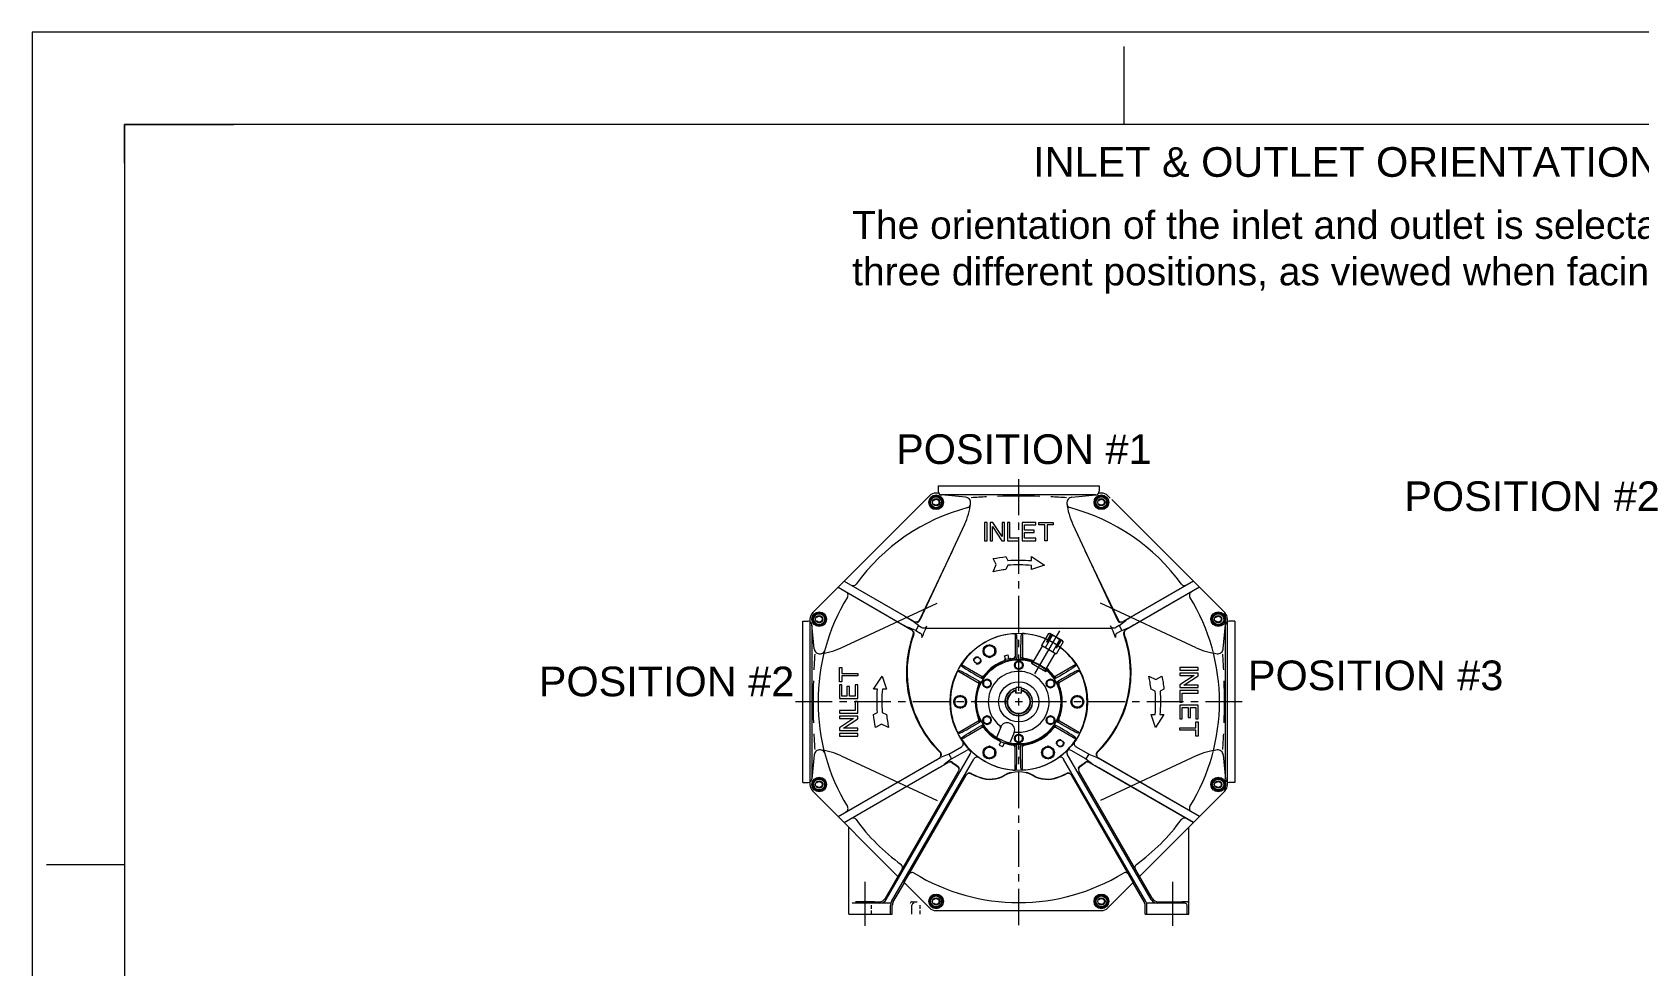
# Model space of a CAD drawing. Header units: inches. Extents: x -48 to 250, y -21 to 207.
# Drawn here: x -48.4 to 61.3, y 143 to 206.8 of the extents above; entities that cross this region are included whole.
import ezdxf
from ezdxf.enums import TextEntityAlignment as Align

# ---------------------------------------------------------------- set-up
doc = ezdxf.new("R2010")
doc.units = ezdxf.units.IN
doc.header["$MEASUREMENT"] = 0
doc.linetypes.add('CENTER', pattern=[2, 1.25, -0.25, 0.25, -0.25])
doc.linetypes.add('HIDDEN', pattern=[0.375, 0.25, -0.125])
for name, color, linetype, lineweight in [('CEN', 3, 'CENTER', 5), ('CEN-HIDE', 3, 'CENTER', 5), ('HID', 6, 'HIDDEN', 5), ('HID-HIDE', 6, 'HIDDEN', 5), ('OBJ', 7, 'Continuous', 5), ('TXT', 7, 'Continuous', 5)]:
    doc.layers.add(name, color=color, linetype=linetype, lineweight=lineweight)
doc.layers.add('Title Block', color=7, linetype='Continuous')
doc.styles.add('ACANSTS', font='romans.shx', dxfattribs={"height": 1})
doc.styles.add('Roman', font='romans')
doc.styles.get("Standard").update_dxf_attribs({"font": 'arial.ttf'})

# ---------------------------------------------------------------- blocks, each defined once
blk = doc.blocks.new('LONE STAR BLOWER TITLE BLOCK (SIZE A)')
at = {"layer": 'Title Block', "lineweight": 15}
for p, q in [((23.625, 18), (0, 18)), ((0, 18), (0, 0)), ((5.9062, 17.5), (5.9062, 17.9219)), ((23.125, 17.5), (0.5, 17.5)), ((23.125, 17.5), (0.5, 17.5)), ((0.5, 17.5), (0.5, 0.5)), ((0.5, 17.2912), (0.5, 17.5)), ((0.5, 17.5), (1.0894, 17.5)), ((0.5, 17.2912), (0.5, 14.2179)), ((0.0781, 13.5), (0.5, 13.5))]:
    blk.add_line(p, q, dxfattribs=at)
at = {"layer": 'Title Block', "lineweight": 15, "style": 'ACANSTS'}
for tag, p, height in [('DRAWN_BY', (14.3692, 2.2855), 0.135), ('DRAWN_DATE', (15.5145, 2.2938), 0.135), ('DRAWING_SUBTITLE', (17.5134, 1.9768), 0.2025), ('CHECKED_BY', (14.3914, 1.9397), 0.135), ('CHECK_DATE', (15.4958, 1.9404), 0.135), ('ENGINEER', (14.3854, 1.6081), 0.135), ('ENG_DATE', (15.4868, 1.6029), 0.135), ('DRAWING_SUBTITLE', (17.5109, 1.5494), 0.2025), ('MANUFACTURING', (14.3811, 1.2706), 0.135), ('MFG_DATE', (15.4879, 1.2695), 0.135), ('CONTROL', (14.3811, 0.9331), 0.135), ('CONTROL_DATE', (15.4879, 0.932), 0.135), ('CAGE_CODE', (17.7275, 0.9163), 0.135), ('MODEL_FILE_NAME', (8.2952, 0.6111), 0.135), ('APPROVED_BY', (14.3698, 0.5685), 0.135), ('APPROVAL_DATE', (15.4796, 0.5615), 0.135)]:
    blk.add_attdef(tag, p, '', height=height, dxfattribs=at)
at = {"layer": 'Title Block', "lineweight": 15, "style": 'Roman', "flags": 8}
for tag, height, p in [('DWG_NUMBER', 0.2812, (18.9096, 1.1474)), ('SCALE', 0.135, (17.9035, 0.7041)), ('SHEETNUMBER', 0.135, (21.2556, 0.7041)), ('TOTA_SHEETS', 0.135, (21.8939, 0.7016))]:
    blk.add_attdef(tag, text='', height=height, dxfattribs=at).set_placement(p, align=Align.TOP_LEFT)
at = {"layer": 'Title Block', "lineweight": 15, "style": 'ACANSTS'}
blk.add_attdef('REVISION', text='', height=0.135, dxfattribs=at).set_placement((22.8495, 0.8933), align=Align.CENTER)

msp = doc.modelspace()

# ---------------------------------------------------------------- linework, layer by layer
at = {"lineweight": 5}
for p, q in [((9.135, 147.374), (7.836, 147.374)), ((28.52, 147.374), (30.135, 147.374)), ((7.372, 146.524), (10.349, 146.524)), ((27.622, 146.524), (30.599, 146.524))]:
    msp.add_line(p, q, dxfattribs=at)
at = {"layer": 'CEN', "color": 5, "linetype": 'CENTER', "lineweight": 5, "ltscale": 2}
for p, q in [((18.985, 145.766), (18.985, 176.221)), ((34.242, 161.024), (3.728, 161.024))]:
    msp.add_line(p, q, dxfattribs=at)
at = {"layer": 'CEN', "color": 5, "linetype": 'Continuous', "lineweight": 5, "ltscale": 0.75}
msp.add_line((20.093, 162.942), (21.785, 165.874), dxfattribs=at)
at = {"layer": 'CEN-HIDE', "color": 5, "linetype": 'Continuous', "lineweight": 5, "ltscale": 2}
for p, q in [((8.485, 148.742), (8.485, 145.723)), ((29.485, 148.742), (29.485, 145.723))]:
    msp.add_line(p, q, dxfattribs=at)
at = {"layer": 'HID', "color": 7, "lineweight": 5, "ltscale": 0.375}
for p, q in [((18.023, 163.912), (18.056, 163.804)), ((18.374, 164.006), (18.4, 163.896)), ((17.7, 158.329), (17.745, 158.43)), ((18.037, 158.192), (18.076, 158.296))]:
    msp.add_line(p, q, dxfattribs=at)
at = {"layer": 'HID', "color": 7, "linetype": 'Continuous', "lineweight": 5}
for p, q in [((19.856, 163.657), (19.923, 163.773)), ((20.897, 163.211), (20.83, 163.094))]:
    msp.add_line(p, q, dxfattribs=at)
at = {"layer": 'HID', "color": 7, "lineweight": 5, "ltscale": 2}
for centre in [(16.157, 163.852), (21.814, 158.195)]:
    msp.add_circle(centre, 0.25, dxfattribs=at)
at = {"layer": 'HID-HIDE', "color": 7, "linetype": 'Continuous', "lineweight": 5, "ltscale": 2}
for p, q in [((21.013, 165.691), (20.533, 164.859)), ((21.013, 165.691), (21.102, 165.691)), ((21.968, 165.191), (21.102, 165.691)), ((19.91, 163.625), (20.6, 164.82)), ((21.533, 164.282), (20.533, 164.859)), ((21.263, 165.546), (20.783, 164.715)), ((20.871, 165.102), (21.167, 165.653)), ((21.211, 165.628), (20.915, 165.077)), ((21.763, 165.258), (21.283, 164.426)), ((21.86, 165.253), (21.531, 164.722)), ((22.013, 165.113), (21.533, 164.282)), ((21.574, 164.697), (21.904, 165.228)), ((22.013, 165.113), (21.968, 165.191)), ((20.776, 163.125), (21.466, 164.32)), ((18.797, 161.62), (18.797, 161.813)), ((19.173, 161.62), (18.797, 161.62)), ((19.172, 161.994), (18.798, 161.994)), ((18.798, 161.62), (18.798, 161.994)), ((19.172, 161.62), (19.172, 161.994)), ((19.173, 161.62), (19.173, 161.813))]:
    msp.add_line(p, q, dxfattribs=at)
at = {"layer": 'HID-HIDE', "color": 7, "lineweight": 5, "ltscale": 2}
for p, q in [((15.073, 163.571), (15.087, 163.474)), ((14.823, 163.138), (14.914, 163.174))]:
    msp.add_line(p, q, dxfattribs=at)
at = {"layer": 'HID-HIDE', "color": 7, "linetype": 'Continuous', "lineweight": 5}
msp.add_line((19.856, 163.657), (20.83, 163.094), dxfattribs=at)
at = {"layer": 'HID-HIDE', "color": 7, "lineweight": 5}
for p, q in [((8.925, 146.524), (8.925, 147.242)), ((12.247, 146.524), (12.247, 147.242))]:
    msp.add_line(p, q, dxfattribs=at)
at = {"layer": 'HID-HIDE', "color": 7, "lineweight": 5, "ltscale": 2}
for centre in [(13.341, 174.651), (24.63, 174.651), (5.358, 166.668), (32.612, 166.668), (5.358, 155.379), (32.612, 155.379), (13.341, 147.396), (24.63, 147.396)]:
    msp.add_circle(centre, 0.202, dxfattribs=at)
at = {"layer": 'HID-HIDE', "color": 7, "linetype": 'Continuous', "lineweight": 5, "ltscale": 2}
for centre, radius, start, end in [((21.033, 165.436), 0.256, 25.61575, 85.61575), ((21.058, 164.613), 0.955, 42.41205, 77.58795), ((21.783, 165.003), 0.256, 34.38425, 94.38425), ((18.342, 159.91), 4.174, 52.255, 67.745), ((19.328, 161.617), 2.237, 72.91628, 74.5644), ((19.328, 161.617), 2.237, 45.4356, 47.08372), ((18.985, 161.024), 0.949, 101.36751, 78.63249), ((18.985, 161.024), 0.936, 101.52134, 78.47866), ((18.985, 161.024), 0.812, 103.31447, 76.68553), ((18.985, 161.024), 0.777, 103.99543, 76.00457)]:
    msp.add_arc(centre, radius, start, end, dxfattribs=at)
at = {"layer": 'HID-HIDE', "color": 7, "lineweight": 5, "ltscale": 2}
for centre, ratio, start_param, end_param in [((15.146, 163.679), 0.0349105, 4.7201971, 6.2428235), ((15.147, 163.672), 0.0349103, -1.5629882, -0.0392323)]:
    msp.add_ellipse(centre, major_axis=(-0.073, -0.108), ratio=ratio, start_param=start_param, end_param=end_param, dxfattribs=at)
at = {"layer": 'HID-HIDE', "color": 7, "lineweight": 5, "ltscale": 2, "extrusion": (0, 0, -1)}
for centre, ratio, start_param, end_param in [((14.766, 163.021), 0.0349105, 4.7201971, 6.2428235), ((14.772, 163.023), 0.0349103, -1.5629882, -0.0392323)]:
    msp.add_ellipse(centre, major_axis=(0.058, 0.117), ratio=ratio, start_param=start_param, end_param=end_param, dxfattribs=at)
at = {"layer": 'OBJ', "color": 7, "lineweight": 5}
for p, q in [((13.485, 175.774), (24.485, 175.774)), ((13.485, 175.774), (24.485, 175.774)), ((13.485, 175.774), (13.485, 175.399)), ((24.485, 175.774), (24.485, 175.399)), ((12.895, 175.096), (4.912, 167.114)), ((13.515, 175.281), (13.341, 175.281)), ((15.358, 174.992), (13.711, 175.15)), ((24.235, 175.149), (13.735, 175.149)), ((22.612, 174.992), (24.259, 175.15)), ((24.63, 175.281), (24.456, 175.281)), ((25.235, 174.936), (25.075, 175.096)), ((33.058, 167.114), (25.335, 174.836)), ((15.29, 173.142), (12.241, 166.602)), ((22.68, 173.142), (25.73, 166.602)), ((14.463, 171.367), (12.198, 166.619)), ((23.508, 171.367), (25.772, 166.619)), ((7.061, 169.262), (11.292, 166.819)), ((7.068, 169.27), (11.848, 166.51)), ((30.902, 169.27), (26.123, 166.51)), ((30.909, 169.262), (26.678, 166.819)), ((6.644, 168.845), (11.663, 165.947)), ((6.651, 168.852), (11.012, 166.334)), ((31.327, 168.845), (26.307, 165.947)), ((31.319, 168.852), (26.958, 166.334)), ((6.867, 164.719), (13.407, 167.768)), ((31.103, 164.719), (24.564, 167.768)), ((4.235, 155.524), (4.235, 166.524)), ((4.235, 155.524), (4.235, 166.524)), ((4.235, 166.524), (4.61, 166.524)), ((4.728, 166.668), (4.728, 155.379)), ((5.017, 164.65), (4.859, 166.297)), ((4.86, 166.274), (4.86, 155.774)), ((11.946, 165.899), (11.409, 166.119)), ((12.136, 166.228), (11.677, 166.583)), ((12.136, 166.228), (11.946, 165.899)), ((11.946, 165.899), (12.262, 165.717)), ((12.136, 166.228), (12.36, 166.099)), ((12.612, 165.996), (12.712, 166.21)), ((25.345, 166.024), (12.623, 166.024)), ((25.358, 165.996), (25.259, 166.21)), ((25.834, 166.228), (25.61, 166.099)), ((26.024, 165.899), (25.708, 165.717)), ((25.834, 166.228), (26.293, 166.583)), ((25.834, 166.228), (26.024, 165.899)), ((26.024, 165.899), (26.561, 166.119)), ((32.954, 164.65), (33.111, 166.297)), ((33.11, 155.774), (33.11, 166.274)), ((33.242, 155.379), (33.242, 166.668)), ((33.735, 166.524), (33.36, 166.524)), ((33.735, 166.524), (33.735, 155.524)), ((33.735, 166.524), (33.735, 155.524)), ((18.735, 165.685), (18.812, 165.625)), ((18.735, 165.682), (18.735, 164.106)), ((19.235, 165.685), (19.159, 165.625)), ((19.235, 165.682), (19.235, 164.106)), ((15.073, 163.571), (15.087, 163.474)), ((15.076, 163.569), (16.441, 162.781)), ((18.005, 163.907), (18.392, 164.011)), ((18.005, 163.907), (18.036, 163.804)), ((18.013, 164.168), (18.255, 164.233)), ((18.078, 163.926), (18.013, 164.168)), ((18.319, 163.991), (18.255, 164.233)), ((18.392, 164.011), (18.416, 163.906)), ((18.86, 164.375), (18.86, 164.031)), ((19.11, 164.375), (19.11, 164.031)), ((22.894, 163.569), (21.529, 162.781)), ((22.897, 163.571), (22.883, 163.474)), ((14.823, 163.138), (14.914, 163.174)), ((14.826, 163.136), (16.191, 162.348)), ((16.02, 162.591), (16.318, 162.419)), ((16.145, 162.808), (16.443, 162.636)), ((21.826, 162.808), (21.527, 162.636)), ((21.951, 162.591), (21.652, 162.419)), ((23.144, 163.136), (21.779, 162.348)), ((23.147, 163.138), (23.057, 163.174)), ((14.826, 158.911), (16.191, 159.699)), ((15.076, 158.478), (16.441, 159.266)), ((16.02, 159.456), (16.318, 159.628)), ((16.145, 159.239), (16.443, 159.412)), ((17.751, 159.304), (17.481, 158.635)), ((21.826, 159.239), (21.527, 159.412)), ((22.894, 158.478), (21.529, 159.266)), ((21.951, 159.456), (21.652, 159.628)), ((23.144, 158.911), (21.779, 159.699)), ((14.823, 158.909), (14.914, 158.873)), ((15.073, 158.476), (15.087, 158.573)), ((17.753, 158.307), (17.659, 158.076)), ((17.659, 158.076), (17.891, 157.982)), ((17.683, 158.335), (17.728, 158.438)), ((17.683, 158.335), (18.054, 158.186)), ((17.985, 158.214), (17.891, 157.982)), ((18.054, 158.186), (18.093, 158.29)), ((18.679, 158.93), (18.408, 158.261)), ((18.86, 157.672), (18.86, 158.016)), ((19.11, 157.672), (19.11, 158.016)), ((22.897, 158.476), (22.883, 158.573)), ((23.147, 158.909), (23.057, 158.873)), ((5.017, 157.397), (4.859, 155.75)), ((6.644, 153.202), (13.545, 157.187)), ((6.651, 153.195), (13.232, 156.995)), ((6.867, 157.329), (13.407, 154.279)), ((14.207, 157.454), (13.632, 157.212)), ((14.397, 157.125), (13.9, 156.748)), ((14.207, 157.454), (15.076, 157.955)), ((14.207, 157.454), (14.397, 157.125)), ((14.397, 157.125), (15.407, 157.707)), ((18.735, 156.366), (18.735, 157.942)), ((19.235, 156.366), (19.235, 157.942)), ((23.573, 157.125), (22.563, 157.707)), ((23.763, 157.454), (22.894, 157.955)), ((23.763, 157.454), (23.573, 157.125)), ((23.573, 157.125), (24.07, 156.748)), ((23.763, 157.454), (24.338, 157.212)), ((31.327, 153.202), (24.425, 157.187)), ((31.103, 157.329), (24.564, 154.279)), ((31.319, 153.195), (24.738, 156.995)), ((32.954, 157.397), (33.111, 155.75)), ((7.061, 152.785), (13.513, 156.51)), ((7.068, 152.777), (14.17, 156.877)), ((18.735, 156.362), (18.812, 156.422)), ((19.235, 156.362), (19.159, 156.422)), ((30.902, 152.777), (23.801, 156.877)), ((30.909, 152.785), (24.458, 156.51)), ((4.235, 155.524), (4.61, 155.524)), ((33.735, 155.524), (33.36, 155.524)), ((7.372, 146.524), (7.372, 152.474)), ((30.599, 146.524), (30.599, 152.474)), ((10.416, 147.359), (11.174, 148.672)), ((11.164, 148.682), (12.895, 146.951)), ((25.075, 146.951), (26.806, 148.682)), ((27.555, 147.359), (26.797, 148.672)), ((10.253, 147.274), (7.615, 147.274)), ((9.135, 147.374), (9.45, 147.374)), ((10.235, 146.524), (10.235, 147.14)), ((10.349, 146.524), (10.349, 147.109)), ((11.687, 146.524), (11.687, 147.144)), ((11.703, 147.374), (12.037, 147.374)), ((27.622, 146.524), (27.622, 147.109)), ((30.355, 147.274), (27.717, 147.274)), ((27.735, 146.524), (27.735, 147.14)), ((30.469, 147.374), (30.135, 147.374)), ((30.485, 146.524), (30.485, 147.144)), ((13.341, 146.766), (24.63, 146.766))]:
    msp.add_line(p, q, dxfattribs=at)
at = {"layer": 'OBJ', "lineweight": 5}
for p, q in [((9.941, 147.524), (15.669, 157.445)), ((10.302, 147.39), (15.917, 157.115)), ((27.668, 147.39), (22.053, 157.115)), ((28.03, 147.524), (22.301, 157.445)), ((9.883, 147.624), (14.881, 156.281)), ((11.164, 148.682), (15.393, 156.007)), ((26.806, 148.682), (22.577, 156.007)), ((28.087, 147.624), (23.089, 156.281)), ((4.912, 154.933), (10.739, 149.107)), ((27.231, 149.107), (33.058, 154.933))]:
    msp.add_line(p, q, dxfattribs=at)
at = {"layer": 'OBJ', "color": 7, "lineweight": 5}
for points in [[(13.453, 175.069), (13.034, 174.957), (12.922, 174.539), (13.228, 174.233), (13.647, 174.345), (13.759, 174.763)], [(25.005, 174.867), (24.63, 175.084), (24.255, 174.867), (24.255, 174.434), (24.63, 174.218), (25.005, 174.434)], [(16.818, 172.024), (16.818, 173.274), (16.652, 173.274), (16.652, 172.024)], [(18.01, 172.024), (18.01, 173.274), (17.843, 173.274), (17.843, 172.303), (17.21, 173.274), (17.027, 173.274), (17.027, 172.024), (17.193, 172.024), (17.193, 172.994), (17.827, 172.024)], [(19.002, 172.024), (19.002, 172.19), (18.385, 172.19), (18.385, 173.274), (18.218, 173.274), (18.218, 172.024)], [(20.143, 172.024), (20.143, 172.19), (19.377, 172.19), (19.377, 172.586), (20.043, 172.586), (20.043, 172.753), (19.377, 172.753), (19.377, 173.107), (20.143, 173.107), (20.143, 173.274), (19.21, 173.274), (19.21, 172.024)], [(20.76, 172.024), (20.76, 173.107), (20.352, 173.107), (20.352, 173.274), (21.335, 173.274), (21.335, 173.107), (20.927, 173.107), (20.927, 172.024)], [(5.141, 167.043), (4.925, 166.668), (5.141, 166.293), (5.574, 166.293), (5.791, 166.668), (5.574, 167.043)], [(33.031, 166.556), (32.919, 166.974), (32.5, 167.086), (32.194, 166.78), (32.306, 166.362), (32.724, 166.25)], [(17.36, 164.704), (16.985, 164.921), (16.61, 164.704), (16.61, 164.271), (16.985, 164.055), (17.36, 164.271)], [(18.735, 163.379), (18.985, 163.235), (19.235, 163.379), (19.235, 163.668), (18.985, 163.812), (18.735, 163.668)], [(7.985, 162.799), (6.902, 162.799), (6.902, 162.39), (6.735, 162.39), (6.735, 163.374), (6.902, 163.374), (6.902, 162.965), (7.985, 162.965)], [(16.82, 161.985), (17.07, 162.129), (17.07, 162.418), (16.82, 162.562), (16.57, 162.418), (16.57, 162.129)], [(20.9, 162.418), (20.9, 162.129), (21.15, 161.985), (21.4, 162.129), (21.4, 162.418), (21.15, 162.562)], [(29.985, 163.19), (31.235, 163.19), (31.235, 163.357), (29.985, 163.357)], [(29.985, 161.999), (31.235, 161.999), (31.235, 162.165), (30.265, 162.165), (31.235, 162.799), (31.235, 162.982), (29.985, 162.982), (29.985, 162.815), (30.956, 162.815), (29.985, 162.182)], [(7.985, 162.182), (7.818, 162.182), (7.818, 161.415), (7.423, 161.415), (7.423, 162.082), (7.256, 162.082), (7.256, 161.415), (6.902, 161.415), (6.902, 162.182), (6.735, 162.182), (6.735, 161.249), (7.985, 161.249)], [(14.985, 161.457), (14.61, 161.24), (14.61, 160.807), (14.985, 160.591), (15.36, 160.807), (15.36, 161.24)], [(22.985, 160.591), (23.36, 160.807), (23.36, 161.24), (22.985, 161.457), (22.61, 161.24), (22.61, 160.807)], [(29.985, 161.007), (30.152, 161.007), (30.152, 161.624), (31.235, 161.624), (31.235, 161.79), (29.985, 161.79)], [(7.985, 161.04), (7.818, 161.04), (7.818, 160.424), (6.735, 160.424), (6.735, 160.257), (7.985, 160.257)], [(29.985, 159.865), (30.152, 159.865), (30.152, 160.632), (30.548, 160.632), (30.548, 159.965), (30.714, 159.965), (30.714, 160.632), (31.068, 160.632), (31.068, 159.865), (31.235, 159.865), (31.235, 160.799), (29.985, 160.799)], [(7.985, 160.049), (6.735, 160.049), (6.735, 159.882), (7.706, 159.882), (6.735, 159.249), (6.735, 159.065), (7.985, 159.065), (7.985, 159.232), (7.015, 159.232), (7.985, 159.865)], [(17.07, 159.629), (17.07, 159.918), (16.82, 160.062), (16.57, 159.918), (16.57, 159.629), (16.82, 159.485)], [(21.15, 160.062), (20.9, 159.918), (20.9, 159.629), (21.15, 159.485), (21.4, 159.629), (21.4, 159.918)], [(29.985, 159.249), (31.068, 159.249), (31.068, 159.657), (31.235, 159.657), (31.235, 158.674), (31.068, 158.674), (31.068, 159.082), (29.985, 159.082)], [(7.985, 158.857), (6.735, 158.857), (6.735, 158.69), (7.985, 158.69)], [(19.235, 158.668), (18.985, 158.812), (18.735, 158.668), (18.735, 158.379), (18.985, 158.235), (19.235, 158.379)], [(16.61, 157.776), (16.61, 157.343), (16.985, 157.126), (17.36, 157.343), (17.36, 157.776), (16.985, 157.992)], [(20.61, 157.343), (20.985, 157.126), (21.36, 157.343), (21.36, 157.776), (20.985, 157.992), (20.61, 157.776)], [(4.94, 155.491), (5.052, 155.073), (5.47, 154.961), (5.776, 155.267), (5.664, 155.685), (5.246, 155.797)], [(32.829, 155.004), (33.045, 155.379), (32.829, 155.754), (32.396, 155.754), (32.179, 155.379), (32.396, 155.004)], [(12.966, 147.18), (13.341, 146.963), (13.716, 147.18), (13.716, 147.613), (13.341, 147.829), (12.966, 147.613)], [(24.518, 146.978), (24.936, 147.09), (25.048, 147.508), (24.742, 147.815), (24.324, 147.703), (24.211, 147.284)]]:
    msp.add_lwpolyline(points, close=True, dxfattribs=at)
for points in [[(18.247, 170.678, -0.0363824), (19.86, 170.668), (19.86, 170.943), (20.735, 170.361), (19.86, 170.062), (19.86, 170.339, 0.0374678), (18.248, 170.349), (18.11, 170.057, 0.0211388), (17.235, 169.909), (17.454, 170.398), (17.235, 170.802, -0.0194702), (18.11, 170.938)], [(9.331, 160.285, -0.0363824), (9.341, 161.899), (9.065, 161.899), (9.648, 162.774), (9.947, 161.899), (9.67, 161.899, 0.0374678), (9.659, 160.286), (9.952, 160.149, 0.0211388), (10.1, 159.274), (9.611, 159.492), (9.207, 159.274, -0.0194702), (9.071, 160.149)], [(28.64, 161.762, -0.0363824), (28.63, 160.149), (28.905, 160.149), (28.323, 159.274), (28.024, 160.149), (28.301, 160.149, 0.0374678), (28.311, 161.761), (28.018, 161.899, 0.0211388), (27.87, 162.774), (28.359, 162.555), (28.763, 162.774, -0.0194702), (28.9, 161.899)]]:
    msp.add_lwpolyline(points, format="xyb", close=True, dxfattribs=at)
for centre, radius in [((13.341, 174.651), 0.5), ((13.341, 174.651), 0.436), ((13.341, 174.651), 0.375), ((13.341, 174.651), 0.25), ((24.63, 174.651), 0.5), ((24.63, 174.651), 0.436), ((24.63, 174.651), 0.375), ((24.63, 174.651), 0.25), ((5.358, 166.668), 0.5), ((5.358, 166.668), 0.436), ((5.358, 166.668), 0.375), ((5.358, 166.668), 0.25), ((32.612, 166.668), 0.5), ((32.612, 166.668), 0.436), ((32.612, 166.668), 0.375), ((32.612, 166.668), 0.25), ((18.985, 161.024), 4.69), ((16.985, 164.488), 0.436), ((16.985, 164.488), 0.375), ((16.157, 163.852), 0.211), ((18.985, 161.024), 2.875), ((18.985, 163.524), 0.293), ((18.985, 163.524), 0.25), ((16.82, 162.274), 0.293), ((16.82, 162.274), 0.25), ((18.985, 161.024), 1.375), ((21.15, 162.274), 0.293), ((21.15, 162.274), 0.25), ((14.985, 161.024), 0.436), ((14.985, 161.024), 0.375), ((22.985, 161.024), 0.436), ((22.985, 161.024), 0.375), ((16.82, 159.774), 0.293), ((16.82, 159.774), 0.25), ((21.15, 159.774), 0.293), ((21.15, 159.774), 0.25), ((18.985, 158.524), 0.293), ((18.985, 158.524), 0.25), ((21.814, 158.195), 0.211), ((16.985, 157.559), 0.436), ((16.985, 157.559), 0.375), ((20.985, 157.559), 0.436), ((20.985, 157.559), 0.375), ((5.358, 155.379), 0.5), ((5.358, 155.379), 0.436), ((32.612, 155.379), 0.5), ((32.612, 155.379), 0.436), ((5.358, 155.379), 0.375), ((5.358, 155.379), 0.25), ((32.612, 155.379), 0.375), ((32.612, 155.379), 0.25), ((13.341, 147.396), 0.5), ((13.341, 147.396), 0.436), ((13.341, 147.396), 0.375), ((13.341, 147.396), 0.25), ((24.63, 147.396), 0.5), ((24.63, 147.396), 0.436), ((24.63, 147.396), 0.375), ((24.63, 147.396), 0.25)]:
    msp.add_circle(centre, radius, dxfattribs=at)
for centre, radius, start, end in [((13.341, 174.651), 0.63, 90, 135), ((13.735, 175.399), 0.25, 180, 270), ((10.985, 175.149), 4.75, 335, 352.96307), ((15.322, 174.614), 0.38, 352.96307, 84.53643), ((15.442, 174.525), 0.25, 284.70651, 352.02079), ((18.985, 128.361), 46.709, 92.69073, 93.99462), ((18.985, 128.361), 46.709, 88.22997, 91.77003), ((18.985, 128.361), 46.709, 86.00538, 87.30927), ((22.648, 174.614), 0.38, 95.46357, 187.03693), ((26.985, 175.149), 4.75, 187.03693, 205), ((22.529, 174.525), 0.25, 187.97921, 255.29349), ((24.235, 175.399), 0.25, 270, 0), ((24.63, 174.651), 0.63, 45, 90), ((18.985, 161.024), 13.708, 104.70651, 144.1077), ((18.985, 161.024), 13.708, 35.8923, 75.29349), ((7.677, 169.207), 0.25, 240, 324.1077), ((30.293, 169.207), 0.25, 215.8923, 300), ((18.985, 161.024), 13.708, 148.55291, 211.44709), ((7.077, 168.306), 0.25, 328.55291, 60), ((30.893, 168.306), 0.25, 120, 211.44709), ((18.985, 161.024), 13.708, 328.55291, 31.44709), ((5.358, 166.668), 0.63, 135, 180), ((32.612, 166.668), 0.63, 0, 45), ((4.61, 166.274), 0.25, 0, 90), ((11.538, 165.73), 0.25, 340.02642, 60), ((11.538, 165.73), 0.299, 340.02642, 20.01321), ((11.973, 166.727), 0.25, 240, 334.50229), ((11.973, 166.727), 0.296, 285.96967, 335), ((12.137, 165.5), 0.25, 340.11819, 60), ((12.485, 166.315), 0.25, 240, 334.99781), ((18.985, 163.024), 7.032, 154.99781, 160.11819), ((25.485, 166.315), 0.25, 205.00219, 300), ((18.985, 163.024), 7.032, 19.88181, 25.00219), ((25.833, 165.5), 0.25, 120, 199.88181), ((25.998, 166.727), 0.296, 205, 254.03033), ((25.998, 166.727), 0.25, 205.49771, 300), ((26.432, 165.73), 0.299, 159.98679, 199.97358), ((26.432, 165.73), 0.25, 120, 199.97358), ((33.36, 166.274), 0.25, 90, 180), ((5.395, 164.686), 0.38, 185.46357, 277.03693), ((4.859, 169.024), 4.75, 277.03693, 295), ((18.985, 163.024), 7.674, 160.02642, 195.10728), ((18.985, 163.024), 7.625, 160.02642, 225.27485), ((18.985, 161.024), 4.668, 94.5972, 145.4028), ((18.985, 161.024), 4.668, 34.5972, 85.4028), ((18.985, 163.024), 7.625, 314.72515, 19.97358), ((18.985, 163.024), 7.674, 18.08584, 19.97358), ((18.985, 163.024), 7.674, 344.89272, 18.08584), ((33.111, 169.024), 4.75, 245, 262.96307), ((32.575, 164.686), 0.38, 262.96307, 354.53643), ((51.648, 161.024), 46.709, 176.00538, 177.30927), ((5.484, 164.567), 0.25, 277.97921, 345.29349), ((18.985, 161.024), 2.975, 108.81294, 142.97115), ((18.985, 161.024), 2.932, 117.18251, 143.6961), ((18.985, 161.024), 2.975, 97.02885, 101.18706), ((18.985, 161.024), 2.945, 96.53425, 101.166), ((18.605, 164.106), 0.13, 277.02885, 0), ((18.635, 164.079), 0.13, 276.53425, 0), ((18.73, 164.031), 0.13, 274.84652, 0), ((18.985, 161.024), 2.888, 85.15348, 94.84652), ((19.24, 164.031), 0.13, 180, 265.15348), ((19.321, 164.067), 0.13, 180, 263.6961), ((19.365, 164.106), 0.13, 180, 262.97115), ((18.985, 161.024), 2.932, 69.82037, 83.6961), ((18.985, 161.024), 2.975, 69.67428, 82.97115), ((-13.677, 161.024), 46.709, 2.69073, 3.99462), ((51.648, 161.024), 46.709, 178.22997, 181.77003), ((18.985, 161.024), 4.668, 154.5972, 205.4028), ((16.253, 162.306), 0.13, 334.84652, 60), ((18.985, 161.024), 2.888, 145.15348, 154.84652), ((16.506, 162.894), 0.13, 240, 322.97115), ((16.508, 162.748), 0.13, 240, 325.15348), ((16.518, 162.836), 0.13, 240, 323.6961), ((18.985, 161.024), 2.079, 264.57356, 231.42644), ((18.985, 161.024), 2.932, 36.3039, 50.17963), ((18.985, 161.024), 2.975, 37.02885, 50.32572), ((21.452, 162.836), 0.13, 216.3039, 300), ((18.985, 161.024), 2.888, 25.15348, 34.84652), ((21.462, 162.748), 0.13, 214.84652, 300), ((21.464, 162.894), 0.13, 217.02885, 300), ((21.717, 162.306), 0.13, 120, 205.15348), ((18.985, 161.024), 4.668, 334.5972, 25.4028), ((-13.677, 161.024), 46.709, 358.22997, 1.77003), ((18.985, 161.024), 2.975, 157.02885, 202.97115), ((18.985, 161.024), 2.932, 156.3039, 203.6961), ((16.126, 162.235), 0.13, 337.02885, 60), ((16.182, 162.254), 0.13, 336.3039, 60), ((21.789, 162.254), 0.13, 120, 203.6961), ((18.985, 161.024), 2.932, 336.3039, 23.6961), ((21.844, 162.235), 0.13, 120, 202.97115), ((18.985, 161.024), 2.975, 337.02885, 22.97115), ((18.967, 163.046), 7.662, 195.30582, 225.49197), ((19.004, 163.046), 7.662, 314.50803, 344.69418), ((16.126, 159.812), 0.13, 300, 22.97115), ((16.182, 159.793), 0.13, 300, 23.6961), ((16.253, 159.741), 0.13, 300, 25.15348), ((18.985, 161.024), 2.888, 205.15348, 214.84652), ((16.506, 159.153), 0.13, 37.02885, 120), ((16.508, 159.299), 0.13, 34.84652, 120), ((16.518, 159.211), 0.13, 36.3039, 120), ((18.985, 161.024), 2.975, 217.02885, 244.15243), ((18.985, 161.024), 2.932, 216.3039, 244.12105), ((17.608, 159.297), 0.13, 338, 51.42644), ((18.985, 161.024), 2.932, 276.3039, 323.6961), ((18.985, 161.024), 2.975, 277.02885, 322.97115), ((21.452, 159.211), 0.13, 60, 143.6961), ((18.985, 161.024), 2.888, 325.15348, 334.84652), ((21.462, 159.299), 0.13, 60, 145.15348), ((21.464, 159.153), 0.13, 60, 142.97115), ((21.717, 159.741), 0.13, 154.84652, 240), ((21.789, 159.793), 0.13, 156.3039, 240), ((21.844, 159.812), 0.13, 157.02885, 240), ((51.648, 161.024), 46.709, 182.69073, 183.99462), ((14.951, 158.172), 0.25, 300, 35.2582), ((18.985, 161.024), 4.668, 214.5972, 265.4028), ((17.539, 158.612), 0.063, 158, 239.05969), ((18.985, 161.024), 2.975, 251.84757, 262.97115), ((18.985, 161.024), 2.932, 251.87895, 263.6961), ((18.35, 158.284), 0.063, 256.94031, 338), ((18.605, 157.942), 0.13, 0, 82.97115), ((18.776, 158.825), 0.13, 84.57356, 158), ((18.649, 157.981), 0.13, 0, 83.6961), ((18.73, 158.016), 0.13, 0, 85.15348), ((18.985, 161.024), 2.888, 265.15348, 274.84652), ((19.24, 158.016), 0.13, 94.84652, 180), ((19.321, 157.981), 0.13, 96.3039, 180), ((19.365, 157.942), 0.13, 97.02885, 180), ((18.985, 161.024), 4.668, 274.5972, 325.4028), ((23.019, 158.172), 0.25, 144.7418, 240), ((-13.677, 161.024), 46.709, 356.00538, 357.30927), ((5.395, 157.361), 0.38, 82.96307, 174.53643), ((4.859, 153.024), 4.75, 65, 82.96307), ((5.484, 157.48), 0.25, 14.70651, 82.02079), ((13.42, 157.404), 0.25, 300, 45.49197), ((13.42, 157.404), 0.284, 352.73932, 45.47864), ((14.295, 156.661), 0.28, 53.41, 86.705), ((15.532, 157.491), 0.25, 57.97986, 120), ((15.453, 157.57), 0.25, 330, 32.02014), ((16.133, 156.99), 0.25, 54.7418, 150), ((21.837, 156.99), 0.25, 30, 125.2582), ((22.518, 157.57), 0.25, 147.97986, 210), ((22.438, 157.491), 0.25, 60, 122.02014), ((23.676, 156.661), 0.28, 93.295, 126.59), ((24.55, 157.404), 0.284, 134.52136, 187.26068), ((24.55, 157.404), 0.25, 134.50803, 240), ((33.111, 153.024), 4.75, 97.03693, 115), ((32.575, 157.361), 0.38, 5.46357, 97.03693), ((14.295, 156.661), 0.25, 53.8074, 120), ((18.967, 163.046), 7.662, 233.8074, 237.06085), ((18.985, 163.024), 7.625, 233.61002, 236.85272), ((14.665, 156.406), 0.25, 330, 57.06085), ((14.665, 156.406), 0.278, 13.52504, 57.05007), ((15.61, 155.882), 0.25, 64.8924, 150), ((15.61, 155.882), 0.274, 64.52002, 107.26001), ((18.967, 163.046), 7.662, 244.8924, 249.7846), ((18.985, 163.024), 7.625, 244.70827, 249.59637), ((17.024, 157.751), 2.022, 249.59637, 299.35786), ((17.024, 157.751), 2, 249.59637, 299.35786), ((18.985, 154.265), 2, 104.36151, 119.35786), ((18.985, 154.265), 1.978, 60.64214, 119.35786), ((18.985, 154.265), 2, 60.64214, 75.63849), ((20.946, 157.751), 2.022, 240.64214, 290.40363), ((20.946, 157.751), 2, 240.64214, 290.40363), ((18.985, 163.024), 7.625, 290.40363, 295.29173), ((19.004, 163.046), 7.662, 290.2154, 295.1076), ((22.361, 155.882), 0.274, 72.73999, 115.47998), ((22.361, 155.882), 0.25, 30, 115.1076), ((23.306, 156.406), 0.278, 122.94993, 166.47496), ((23.306, 156.406), 0.25, 122.93915, 210), ((18.985, 163.024), 7.625, 303.1334, 306.38998), ((19.004, 163.046), 7.662, 302.93915, 306.1926), ((23.676, 156.661), 0.25, 60, 126.1926), ((4.61, 155.774), 0.25, 270, 0), ((5.358, 155.379), 0.63, 180, 225), ((32.612, 155.379), 0.63, 315, 0), ((33.36, 155.774), 0.25, 180, 270), ((7.077, 153.741), 0.25, 300, 31.44709), ((30.893, 153.741), 0.25, 148.55291, 240), ((7.677, 152.84), 0.25, 35.8923, 120), ((18.985, 161.024), 13.708, 215.8923, 234.1077), ((18.985, 161.024), 13.708, 305.8923, 324.1077), ((30.293, 152.84), 0.25, 60, 144.1077), ((10.802, 149.716), 0.25, 330, 54.1077), ((11.703, 149.115), 0.25, 58.55291, 150), ((18.985, 161.024), 13.708, 238.55291, 301.44709), ((26.267, 149.115), 0.25, 30, 121.44709), ((27.168, 149.716), 0.25, 125.8923, 210), ((9.45, 147.874), 0.5, 270, 330), ((9.508, 147.774), 0.5, 270, 330), ((10.735, 147.14), 0.5, 150, 180), ((10.849, 147.109), 0.5, 150, 180), ((11.703, 147.244), 0.13, 90, 180), ((11.817, 147.144), 0.13, 90, 180), ((27.122, 147.109), 0.5, 0, 30), ((27.235, 147.14), 0.5, 0, 30), ((28.463, 147.774), 0.5, 210, 270), ((28.52, 147.874), 0.5, 210, 270), ((30.355, 147.144), 0.13, 0, 90), ((30.469, 147.244), 0.13, 0, 90), ((13.341, 147.396), 0.63, 225, 270), ((24.63, 147.396), 0.63, 270, 315)]:
    msp.add_arc(centre, radius, start, end, dxfattribs=at)
at = {"layer": 'OBJ', "color": 7, "lineweight": 5, "extrusion": (0, 0, -1)}
for centre, major_axis, ratio, start_param, end_param in [((11.284, 166.805), (0.405, -0.234), 0.0363482, 4.712389, 6.0203137), ((26.95, 166.349), (-0.405, -0.234), 0.0363482, 4.712389, 6.0203137), ((18.605, 165.676), (0.13, 0.009), 0.0349105, 4.7201971, 6.2428235), ((18.61, 165.672), (0.13, 0.009), 0.0349103, -1.5629882, -0.0392323), ((18.81, 164.375), (0, -1.25), 0.0400641, 3.1729979, 4.712389), ((18.226, 163.855), (-0.19, -0.051), 0.0661273, 3.1415927, 6.2831853), ((22.823, 163.672), (0.073, -0.108), 0.0349103, -1.5629882, -0.0392323), ((22.824, 163.679), (0.073, -0.108), 0.0349105, 4.7201971, 6.2428235), ((14.766, 163.021), (0.058, 0.117), 0.0349105, 4.7201971, 6.2428235), ((14.772, 163.023), (0.058, 0.117), 0.0349103, -1.5629882, -0.0392323), ((15.995, 162.548), (1.083, -0.625), 0.0400641, 3.1729979, 4.712389), ((21.8, 162.851), (-1.083, -0.625), 0.0400641, 3.1729979, 4.712389), ((16.17, 159.196), (1.083, 0.625), 0.0400641, 3.1729979, 4.712389), ((21.976, 159.499), (-1.083, 0.625), 0.0400641, 3.1729979, 4.712389), ((15.146, 158.368), (-0.073, 0.108), 0.0349105, 4.7201971, 6.2428235), ((15.147, 158.375), (-0.073, 0.108), 0.0349103, -1.5629882, -0.0392323), ((13.241, 156.98), (0.41, 0.236), 0.0359416, 4.712389, 6.0050632), ((19.16, 157.672), (0, 1.25), 0.0400641, 3.1729979, 4.712389), ((19.36, 156.375), (-0.13, -0.009), 0.0349103, -1.5629882, -0.0392323), ((19.365, 156.371), (-0.13, -0.009), 0.0349105, 4.7201971, 6.2428235), ((24.466, 156.524), (-0.41, 0.236), 0.0359416, 4.712389, 6.0050632)]:
    msp.add_ellipse(centre, major_axis=major_axis, ratio=ratio, start_param=start_param, end_param=end_param, dxfattribs=at)
at = {"layer": 'OBJ', "color": 7, "lineweight": 5}
for centre, major_axis, ratio, start_param, end_param in [((26.687, 166.805), (-0.405, -0.234), 0.0363482, 4.712389, 6.0203137), ((11.021, 166.349), (0.405, -0.234), 0.0363482, 4.712389, 6.0203137), ((19.16, 164.375), (0, -1.25), 0.0400641, 3.1729979, 4.712389), ((19.36, 165.672), (-0.13, 0.009), 0.0349103, -1.5629882, -0.0392323), ((19.365, 165.676), (-0.13, 0.009), 0.0349105, 4.7201971, 6.2428235), ((15.146, 163.679), (-0.073, -0.108), 0.0349105, 4.7201971, 6.2428235), ((15.147, 163.672), (-0.073, -0.108), 0.0349103, -1.5629882, -0.0392323), ((17.643, 163.637), (0.12, 0.058), 0.0454747, 4.7123805, 6.1806054), ((18.234, 163.825), (0.474, 0.138), 0.0911361, 1.9791664, 3.0063932), ((16.17, 162.851), (1.083, -0.625), 0.0400641, 3.1729979, 4.712389), ((21.976, 162.548), (-1.083, -0.625), 0.0400641, 3.1729979, 4.712389), ((23.198, 163.023), (-0.058, 0.117), 0.0349103, -1.5629882, -0.0392323), ((23.204, 163.021), (-0.058, 0.117), 0.0349105, 4.7201971, 6.2428235), ((15.995, 159.499), (1.083, 0.625), 0.0400641, 3.1729979, 4.712389), ((18.215, 159.117), (-0.464, 0.187), 0.9377213, 3.1415927, 6.2831853), ((21.8, 159.196), (-1.083, 0.625), 0.0400641, 3.1729979, 4.712389), ((14.766, 159.026), (0.058, -0.117), 0.0349105, 4.7201971, 6.2428235), ((14.772, 159.024), (0.058, -0.117), 0.0349103, -1.5629882, -0.0392323), ((22.823, 158.375), (0.073, 0.108), 0.0349103, -1.5629882, -0.0392323), ((22.824, 158.368), (0.073, 0.108), 0.0349105, 4.7201971, 6.2428235), ((18.81, 157.672), (0, 1.25), 0.0400641, 3.1729979, 4.712389), ((24.729, 156.98), (-0.41, 0.236), 0.0359416, 4.712389, 6.0050632), ((13.504, 156.524), (0.41, 0.236), 0.0359416, 4.712389, 6.0050632), ((18.605, 156.371), (0.13, -0.009), 0.0349105, 4.7201971, 6.2428235), ((18.61, 156.375), (0.13, -0.009), 0.0349103, -1.5629882, -0.0392323)]:
    msp.add_ellipse(centre, major_axis=major_axis, ratio=ratio, start_param=start_param, end_param=end_param, dxfattribs=at)

# ---------------------------------------------------------------- block references
at = {"xscale": 12.62788581092365, "yscale": 12.62788581092365, "zscale": 12.62788581092365}
msp.add_blockref('LONE STAR BLOWER TITLE BLOCK (SIZE A)', (-48.393, -20.549), dxfattribs=at)

# ---------------------------------------------------------------- texts
at = {"lineweight": 5, "insert": (7.612, 194.541), "char_height": 1.90464, "attachment_point": 1}
msp.add_mtext_dynamic_manual_height_columns('The orientation of the inlet and outlet is selectable from any of the \\Pthree different positions, as viewed when facing the exterior of the part:', width=98.4601, gutter_width=1, heights=[0], dxfattribs=at)
at = {"layer": 'TXT', "color": 18, "lineweight": 5, "true_color": 0x4c0000}
msp.add_text('INLET & OUTLET ORIENTATION OPTIONS', height=2.025, dxfattribs=at).set_placement((48.1, 196.874), align=Align.CENTER)
at = {"layer": 'TXT', "lineweight": 5}
for s, p in [('POSITION #1', (19.334, 177.264)), ('POSITION #2', (54.04, 174.052)), ('POSITION #3', (43.358, 161.819)), ('POSITION #2', (-5.069, 161.404))]:
    msp.add_text(s, height=2.025, dxfattribs=at).set_placement(p, align=Align.CENTER)

doc.saveas('drawing.dxf')
